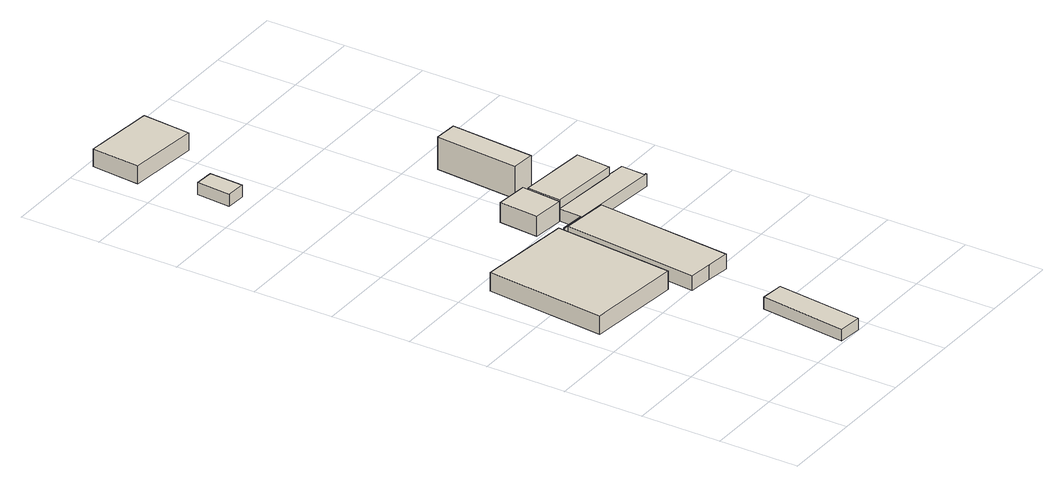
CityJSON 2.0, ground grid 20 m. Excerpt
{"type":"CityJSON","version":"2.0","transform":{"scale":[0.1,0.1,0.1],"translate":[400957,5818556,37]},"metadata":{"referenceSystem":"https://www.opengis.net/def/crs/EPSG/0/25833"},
"CityObjects":{
"building1":{"type":"Building","attributes":{"Gemeindeschluessel":"11000010","BezugspunktDach":"2200","function":"31001_2100","measuredHeight":8.52,"storeysAboveGround":1},"address":[{"country":"Germany","locality":"Berlin","thoroughfareNumber":"62C (1)","thoroughfareName":"Alt-Friedrichsfelde"}],"geometry":[{"type":"Solid","lod":"1","boundaries":[[[[0,1,2,3,4]],[[5,6,7,8,9]],[[5,9,4,3]],[[6,5,3,2]],[[7,6,2,1]],[[8,7,1,0]],[[9,8,0,4]]]]}]},
"building2":{"type":"Building","attributes":{"Gemeindeschluessel":"11000010","BezugspunktDach":"2200","function":"31001_2100","measuredHeight":3,"storeysAboveGround":1},"address":[{"country":"Germany","locality":"Berlin","thoroughfareNumber":"62C (6)","thoroughfareName":"Alt-Friedrichsfelde"}],"geometry":[{"type":"Solid","lod":"1","boundaries":[[[[10,11,12,13]],[[14,15,16,17]],[[14,17,13,12]],[[15,14,12,11]],[[16,15,11,10]],[[17,16,10,13]]]]}]},
"building3":{"type":"Building","attributes":{"Gemeindeschluessel":"11000010","BezugspunktDach":"2200","function":"31001_2120","measuredHeight":3.07,"storeysAboveGround":1},"address":[{"country":"Germany","locality":"Berlin","thoroughfareNumber":"62A (1)","thoroughfareName":"Alt-Friedrichsfelde"}],"geometry":[{"type":"Solid","lod":"1","boundaries":[[[[18,19,20,21]],[[22,23,24,25]],[[22,25,21,20]],[[23,22,20,19]],[[24,23,19,18]],[[25,24,18,21]]]]}]},
"building4":{"type":"Building","attributes":{"Gemeindeschluessel":"11000010","BezugspunktDach":"2200","function":"31001_2741","measuredHeight":5.19,"storeysAboveGround":1},"address":[{"country":"Germany","locality":"Berlin","thoroughfareNumber":"62C (2)","thoroughfareName":"Alt-Friedrichsfelde"}],"geometry":[{"type":"Solid","lod":"1","boundaries":[[[[26,27,28,29,30,31]],[[32,33,34,35,36,37]],[[32,37,31,30]],[[33,32,30,29]],[[34,33,29,28]],[[35,34,28,27]],[[36,35,27,26]],[[37,36,26,31]]]]}]},
"building5":{"type":"Building","attributes":{"Gemeindeschluessel":"11000010","BezugspunktDach":"2200","function":"31001_2200","measuredHeight":4.53,"storeysAboveGround":1},"address":[{"country":"Germany","locality":"Berlin","thoroughfareNumber":"62A","thoroughfareName":"Alt-Friedrichsfelde"}],"geometry":[{"type":"Solid","lod":"1","boundaries":[[[[38,39,40,41]],[[42,43,44,45]],[[42,45,41,40]],[[43,42,40,39]],[[44,43,39,38]],[[45,44,38,41]]]]}]},
"building6":{"type":"Building","attributes":{"Gemeindeschluessel":"11000010","BezugspunktDach":"2200","function":"31001_2580","measuredHeight":4.91,"storeysAboveGround":1},"address":[{"country":"Germany","locality":"Berlin","thoroughfareNumber":"62C (3)","thoroughfareName":"Alt-Friedrichsfelde"}],"geometry":[{"type":"Solid","lod":"1","boundaries":[[[[46,47,48,49,50]],[[51,52,53,54,55]],[[51,55,50,49]],[[52,51,49,48]],[[53,52,48,47]],[[54,53,47,46]],[[55,54,46,50]]]]}]},
"building7":{"type":"Building","attributes":{"Gemeindeschluessel":"11000010","BezugspunktDach":"2200","function":"31001_2143","measuredHeight":3.1,"storeysAboveGround":1},"address":[{"country":"Germany","locality":"Berlin","thoroughfareNumber":"62C (13)","thoroughfareName":"Alt-Friedrichsfelde"}],"geometry":[{"type":"Solid","lod":"1","boundaries":[[[[56,57,58,59,60,61,62,63,64,65]],[[66,67,68,69,70,71,72,73,74,75]],[[66,75,65,64]],[[67,66,64,63]],[[68,67,63,62]],[[69,68,62,61]],[[70,69,61,60]],[[71,70,60,59]],[[72,71,59,58]],[[73,72,58,57]],[[74,73,57,56]],[[75,74,56,65]]]]}]},
"building8":{"type":"Building","attributes":{"Gemeindeschluessel":"11000010","BezugspunktDach":"2200","function":"31001_2720","measuredHeight":5.81,"storeysAboveGround":1},"address":[{"country":"Germany","locality":"Berlin","thoroughfareNumber":"62C (12)","thoroughfareName":"Alt-Friedrichsfelde"}],"geometry":[{"type":"Solid","lod":"1","boundaries":[[[[76,77,78,79,80,81,82]],[[83,84,85,86,87,88,89]],[[83,89,82,81]],[[84,83,81,80]],[[85,84,80,79]],[[86,85,79,78]],[[87,86,78,77]],[[88,87,77,76]],[[89,88,76,82]]]]}]},
"building9":{"type":"Building","attributes":{"Gemeindeschluessel":"11000010","BezugspunktDach":"2200","function":"31001_2143","measuredHeight":9.8,"storeysAboveGround":2},"address":[{"country":"Germany","locality":"Berlin","thoroughfareNumber":"62C (10)","thoroughfareName":"Alt-Friedrichsfelde"}],"geometry":[{"type":"Solid","lod":"1","boundaries":[[[[90,91,92,93]],[[94,95,96,97]],[[94,97,93,92]],[[95,94,92,91]],[[96,95,91,90]],[[97,96,90,93]]]]}]}
},
"vertices":[
[290,443,51],[319,743,51],[199,755,51],[78,767,51],[48,466,51],[78,767,4],[199,755,4],[319,743,4],[290,443,4],[48,466,4],
[366,1,33],[391,218,33],[333,223,33],[307,6,33],[333,223,3],[391,218,3],[366,1,3],[307,6,3],
[60,1395,83],[65,1480,83],[17,1483,83],[11,1398,83],[17,1483,53],[65,1480,53],[60,1395,53],[11,1398,53],
[376,391,40],[435,385,40],[469,728,40],[411,734,40],[352,740,40],[316,397,40],[352,740,3],[411,734,3],[469,728,3],[435,385,3],[376,391,3],[316,397,3],
[182,1610,87],[193,1732,87],[13,1749,87],[2,1627,87],[13,1749,42],[193,1732,42],[182,1610,42],[2,1627,42],
[406,796,58],[414,882,58],[415,896,58],[334,903,58],[325,803,58],[334,903,8],[415,896,8],[414,882,8],[406,796,8],[325,803,8],
[634,715,40],[634,718,40],[629,719,40],[633,779,40],[584,784,40],[584,781,40],[406,796,40],[402,739,40],[340,744,40],[340,741,40],[340,744,9],[402,739,9],[406,796,9],[584,781,9],[584,784,9],[633,779,9],[629,719,9],[634,718,9],[634,715,9],[340,741,9],
[584,781,62],[584,784,62],[588,824,62],[591,867,62],[414,882,62],[410,839,62],[406,796,62],[410,839,11],[414,882,11],[591,867,11],[588,824,11],[584,784,11],[584,781,11],[406,796,11],
[475,913,103],[492,1124,103],[435,1128,103],[418,918,103],[435,1128,21],[492,1124,21],[475,913,21],[418,918,21]
]}
